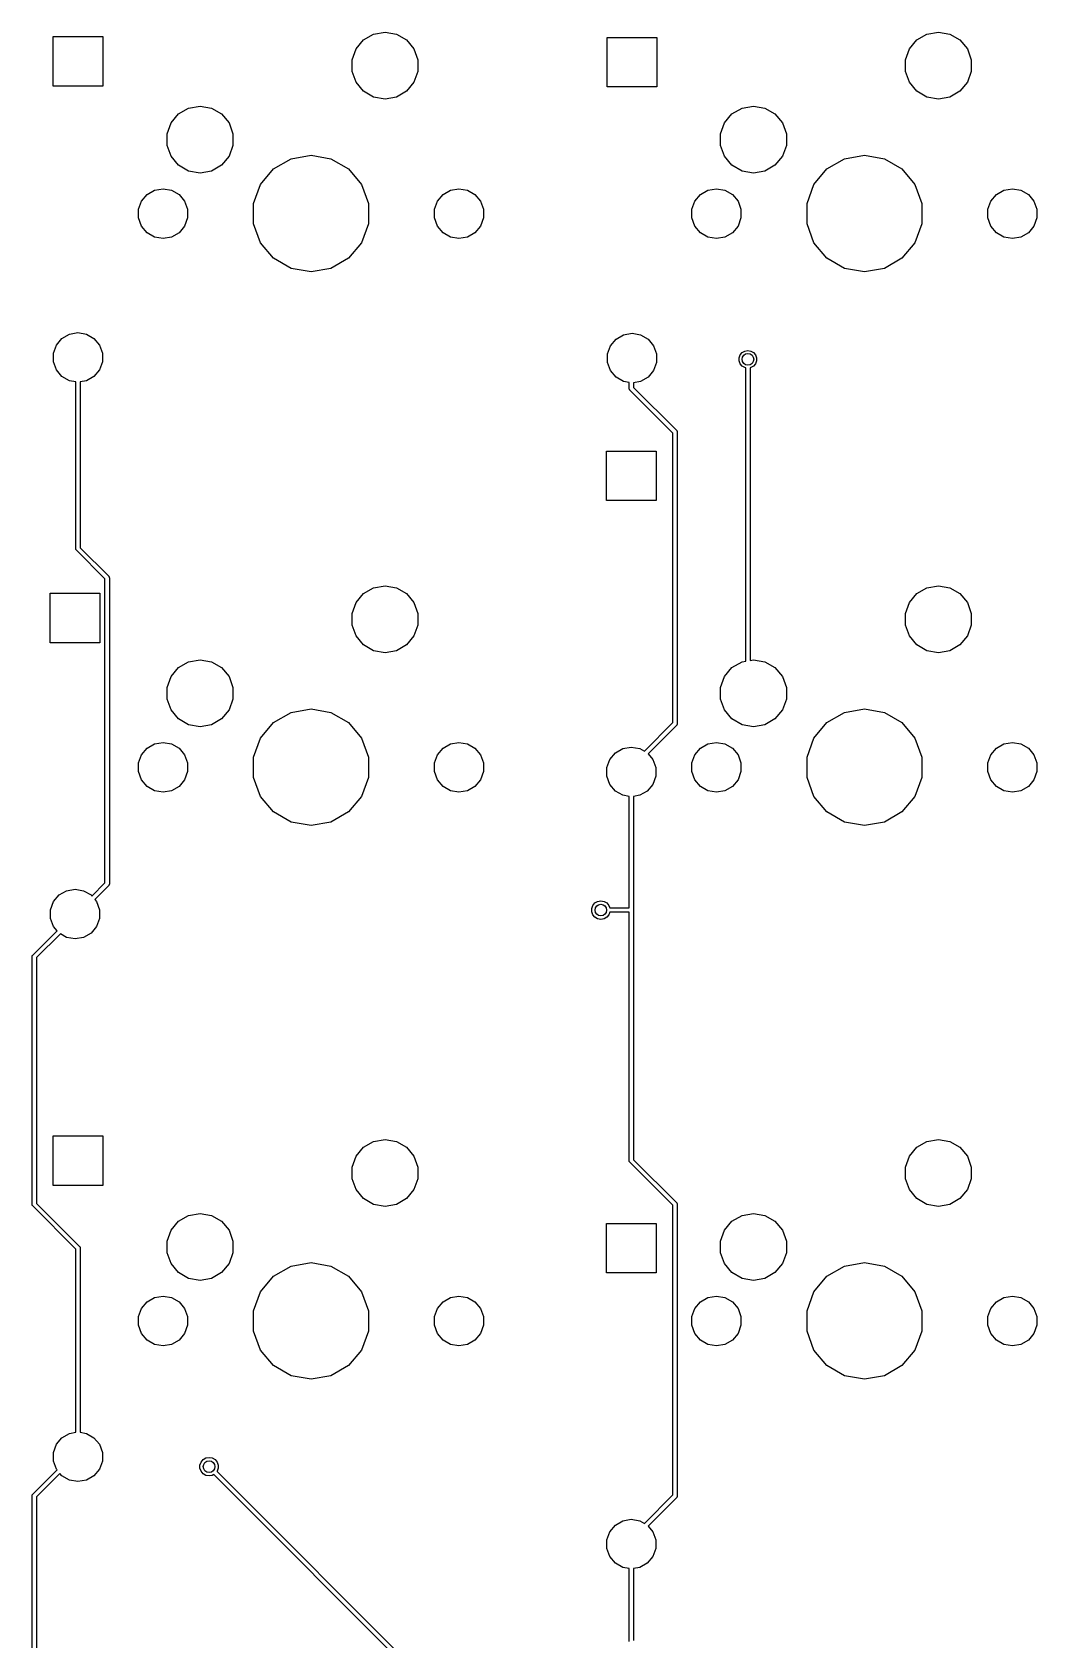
# Model space of a CAD drawing. Extents: x 16 to 275, y -108 to -11.
# Drawn here: x 164.4 to 198.9, y -70.9 to -15.8 of the extents above; entities that cross this region are included whole.
import ezdxf

# ---------------------------------------------------------------- set-up
doc = ezdxf.new("R2010")
doc.units = 0
doc.header["$MEASUREMENT"] = 0
doc.layers.add('BLACK', color=7, linetype='CONTINUOUS')

msp = doc.modelspace()

# ---------------------------------------------------------------- linework, layer by layer
at = {"layer": 'Black'}
for p, q in [((165.148, -17.6251), (165.148, -15.9259)), ((165.148, -15.9259), (166.847, -15.9259)), ((166.847, -15.9259), (166.847, -17.6251)), ((175.802, -16.0411), (176.148, -15.8418)), ((176.148, -15.8418), (176.54, -15.7726)), ((176.54, -15.7726), (176.932, -15.8418)), ((176.932, -15.8418), (177.278, -16.0411)), ((184.173, -17.6502), (184.173, -15.9509)), ((184.173, -15.9509), (185.872, -15.9509)), ((185.872, -15.9509), (185.872, -17.6502)), ((194.802, -16.0411), (195.148, -15.8418)), ((195.148, -15.8418), (195.54, -15.7726)), ((195.54, -15.7726), (195.932, -15.8418)), ((195.932, -15.8418), (196.278, -16.0411)), ((175.41, -16.7208), (175.546, -16.3463)), ((175.546, -16.3463), (175.802, -16.0411)), ((177.278, -16.0411), (177.534, -16.3463)), ((177.534, -16.3463), (177.67, -16.7208)), ((194.41, -16.7208), (194.546, -16.3463)), ((194.546, -16.3463), (194.802, -16.0411)), ((196.278, -16.0411), (196.534, -16.3463)), ((196.534, -16.3463), (196.67, -16.7208)), ((175.41, -17.1192), (175.41, -16.7208)), ((177.67, -16.7208), (177.67, -17.1192)), ((194.41, -17.1192), (194.41, -16.7208)), ((196.67, -16.7208), (196.67, -17.1192)), ((166.847, -17.6251), (165.148, -17.6251)), ((175.546, -17.4937), (175.41, -17.1192)), ((175.802, -17.7989), (175.546, -17.4937)), ((177.534, -17.4937), (177.278, -17.7989)), ((177.67, -17.1192), (177.534, -17.4937)), ((185.872, -17.6502), (184.173, -17.6502)), ((194.546, -17.4937), (194.41, -17.1192)), ((194.802, -17.7989), (194.546, -17.4937)), ((196.534, -17.4937), (196.278, -17.7989)), ((196.67, -17.1192), (196.534, -17.4937)), ((176.148, -17.9982), (175.802, -17.7989)), ((176.54, -18.0674), (176.148, -17.9982)), ((176.932, -17.9982), (176.54, -18.0674)), ((177.278, -17.7989), (176.932, -17.9982)), ((195.148, -17.9982), (194.802, -17.7989)), ((195.54, -18.0674), (195.148, -17.9982)), ((195.932, -17.9982), (195.54, -18.0674)), ((196.278, -17.7989), (195.932, -17.9982)), ((169.196, -18.8863), (169.452, -18.5811)), ((169.452, -18.5811), (169.798, -18.3818)), ((169.798, -18.3818), (170.19, -18.3126)), ((170.19, -18.3126), (170.582, -18.3818)), ((170.582, -18.3818), (170.928, -18.5811)), ((170.928, -18.5811), (171.184, -18.8863)), ((188.196, -18.8863), (188.452, -18.5811)), ((188.452, -18.5811), (188.798, -18.3818)), ((188.798, -18.3818), (189.19, -18.3126)), ((189.19, -18.3126), (189.582, -18.3818)), ((189.582, -18.3818), (189.928, -18.5811)), ((189.928, -18.5811), (190.184, -18.8863)), ((169.06, -19.2608), (169.196, -18.8863)), ((169.06, -19.6592), (169.06, -19.2608)), ((171.184, -18.8863), (171.32, -19.2608)), ((171.32, -19.2608), (171.32, -19.6592)), ((188.06, -19.2608), (188.196, -18.8863)), ((188.06, -19.6592), (188.06, -19.2608)), ((190.184, -18.8863), (190.32, -19.2608)), ((190.32, -19.2608), (190.32, -19.6592)), ((169.196, -20.0337), (169.06, -19.6592)), ((171.32, -19.6592), (171.184, -20.0337)), ((188.196, -20.0337), (188.06, -19.6592)), ((190.32, -19.6592), (190.184, -20.0337)), ((169.452, -20.3389), (169.196, -20.0337)), ((169.798, -20.5382), (169.452, -20.3389)), ((170.928, -20.3389), (170.582, -20.5382)), ((171.184, -20.0337), (170.928, -20.3389)), ((172.713, -20.4667), (173.315, -20.1192)), ((173.315, -20.1192), (174, -19.9985)), ((174, -19.9985), (174.685, -20.1192)), ((174.685, -20.1192), (175.287, -20.4667)), ((188.452, -20.3389), (188.196, -20.0337)), ((188.798, -20.5382), (188.452, -20.3389)), ((189.928, -20.3389), (189.582, -20.5382)), ((190.184, -20.0337), (189.928, -20.3389)), ((191.713, -20.4667), (192.315, -20.1192)), ((192.315, -20.1192), (193, -19.9985)), ((193, -19.9985), (193.685, -20.1192)), ((193.685, -20.1192), (194.287, -20.4667)), ((170.19, -20.6074), (169.798, -20.5382)), ((170.582, -20.5382), (170.19, -20.6074)), ((172.267, -20.9992), (172.713, -20.4667)), ((175.287, -20.4667), (175.733, -20.9992)), ((189.19, -20.6074), (188.798, -20.5382)), ((189.582, -20.5382), (189.19, -20.6074)), ((191.267, -20.9992), (191.713, -20.4667)), ((194.287, -20.4667), (194.733, -20.9992)), ((168.18, -21.5729), (168.371, -21.3457)), ((168.371, -21.3457), (168.628, -21.1974)), ((168.628, -21.1974), (168.92, -21.1458)), ((168.92, -21.1458), (169.212, -21.1974)), ((169.212, -21.1974), (169.469, -21.3457)), ((169.469, -21.3457), (169.66, -21.5729)), ((172.029, -21.6524), (172.267, -20.9992)), ((175.733, -20.9992), (175.971, -21.6524)), ((178.34, -21.5729), (178.531, -21.3457)), ((178.531, -21.3457), (178.788, -21.1974)), ((178.788, -21.1974), (179.08, -21.1458)), ((179.08, -21.1458), (179.372, -21.1974)), ((179.372, -21.1974), (179.629, -21.3457)), ((179.629, -21.3457), (179.82, -21.5729)), ((187.18, -21.5729), (187.371, -21.3457)), ((187.371, -21.3457), (187.628, -21.1974)), ((187.628, -21.1974), (187.92, -21.1458)), ((187.92, -21.1458), (188.212, -21.1974)), ((188.212, -21.1974), (188.469, -21.3457)), ((188.469, -21.3457), (188.66, -21.5729)), ((191.029, -21.6524), (191.267, -20.9992)), ((194.733, -20.9992), (194.971, -21.6524)), ((197.34, -21.5729), (197.531, -21.3457)), ((197.531, -21.3457), (197.788, -21.1974)), ((197.788, -21.1974), (198.08, -21.1458)), ((198.08, -21.1458), (198.372, -21.1974)), ((198.372, -21.1974), (198.629, -21.3457)), ((198.629, -21.3457), (198.82, -21.5729)), ((168.079, -21.8517), (168.18, -21.5729)), ((168.079, -22.1483), (168.079, -21.8517)), ((169.66, -21.5729), (169.761, -21.8517)), ((169.761, -21.8517), (169.761, -22.1483)), ((172.029, -22.3476), (172.029, -21.6524)), ((175.971, -21.6524), (175.971, -22.3476)), ((178.239, -21.8517), (178.34, -21.5729)), ((178.239, -22.1483), (178.239, -21.8517)), ((179.82, -21.5729), (179.921, -21.8517)), ((179.921, -21.8517), (179.921, -22.1483)), ((187.079, -21.8517), (187.18, -21.5729)), ((187.079, -22.1483), (187.079, -21.8517)), ((188.66, -21.5729), (188.761, -21.8517)), ((188.761, -21.8517), (188.761, -22.1483)), ((191.029, -22.3476), (191.029, -21.6524)), ((194.971, -21.6524), (194.971, -22.3476)), ((197.239, -21.8517), (197.34, -21.5729)), ((197.239, -22.1483), (197.239, -21.8517)), ((198.82, -21.5729), (198.921, -21.8517)), ((198.921, -21.8517), (198.921, -22.1483)), ((168.18, -22.4271), (168.079, -22.1483)), ((168.371, -22.6543), (168.18, -22.4271)), ((169.66, -22.4271), (169.469, -22.6543)), ((169.761, -22.1483), (169.66, -22.4271)), ((172.267, -23.0008), (172.029, -22.3476)), ((175.971, -22.3476), (175.733, -23.0008)), ((178.34, -22.4271), (178.239, -22.1483)), ((178.531, -22.6543), (178.34, -22.4271)), ((179.82, -22.4271), (179.629, -22.6543)), ((179.921, -22.1483), (179.82, -22.4271)), ((187.18, -22.4271), (187.079, -22.1483)), ((187.371, -22.6543), (187.18, -22.4271)), ((188.66, -22.4271), (188.469, -22.6543)), ((188.761, -22.1483), (188.66, -22.4271)), ((191.267, -23.0008), (191.029, -22.3476)), ((194.971, -22.3476), (194.733, -23.0008)), ((197.34, -22.4271), (197.239, -22.1483)), ((197.531, -22.6543), (197.34, -22.4271)), ((198.82, -22.4271), (198.629, -22.6543)), ((198.921, -22.1483), (198.82, -22.4271)), ((168.628, -22.8026), (168.371, -22.6543)), ((168.92, -22.8542), (168.628, -22.8026)), ((169.212, -22.8026), (168.92, -22.8542)), ((169.469, -22.6543), (169.212, -22.8026)), ((172.713, -23.5332), (172.267, -23.0008)), ((175.733, -23.0008), (175.287, -23.5332)), ((178.788, -22.8026), (178.531, -22.6543)), ((179.08, -22.8542), (178.788, -22.8026)), ((179.372, -22.8026), (179.08, -22.8542)), ((179.629, -22.6543), (179.372, -22.8026)), ((187.628, -22.8026), (187.371, -22.6543)), ((187.92, -22.8542), (187.628, -22.8026)), ((188.212, -22.8026), (187.92, -22.8542)), ((188.469, -22.6543), (188.212, -22.8026)), ((191.713, -23.5332), (191.267, -23.0008)), ((194.733, -23.0008), (194.287, -23.5332)), ((197.788, -22.8026), (197.531, -22.6543)), ((198.08, -22.8542), (197.788, -22.8026)), ((198.372, -22.8026), (198.08, -22.8542)), ((198.629, -22.6543), (198.372, -22.8026)), ((173.315, -23.8808), (172.713, -23.5332)), ((175.287, -23.5332), (174.685, -23.8808)), ((192.315, -23.8808), (191.713, -23.5332)), ((194.287, -23.5332), (193.685, -23.8808)), ((174, -24.0015), (173.315, -23.8808)), ((174.685, -23.8808), (174, -24.0015)), ((193, -24.0015), (192.315, -23.8808)), ((193.685, -23.8808), (193, -24.0015)), ((165.259, -26.5091), (165.449, -26.2822)), ((165.449, -26.2822), (165.706, -26.1341)), ((165.706, -26.1341), (165.997, -26.0826)), ((165.997, -26.0826), (166.289, -26.1341)), ((166.289, -26.1341), (166.546, -26.2822)), ((166.546, -26.2822), (166.736, -26.5091)), ((184.284, -26.5341), (184.474, -26.3072)), ((184.474, -26.3072), (184.731, -26.1591)), ((184.731, -26.1591), (185.022, -26.1076)), ((185.022, -26.1076), (185.314, -26.1591)), ((185.314, -26.1591), (185.571, -26.3072)), ((185.571, -26.3072), (185.761, -26.5341)), ((165.158, -26.7874), (165.259, -26.5091)), ((165.158, -27.0836), (165.158, -26.7874)), ((166.736, -26.5091), (166.837, -26.7874)), ((166.837, -26.7874), (166.837, -27.0836)), ((184.183, -26.8124), (184.284, -26.5341)), ((184.183, -27.1086), (184.183, -26.8124)), ((185.761, -26.5341), (185.862, -26.8124)), ((185.862, -26.8124), (185.862, -27.1086)), ((188.703, -26.9477), (188.739, -26.8494)), ((188.703, -27.0523), (188.703, -26.9477)), ((188.739, -26.8494), (188.806, -26.7693)), ((188.806, -26.7693), (188.897, -26.717)), ((188.897, -26.717), (189, -26.6989)), ((189, -26.6989), (189.103, -26.717)), ((189.103, -26.717), (189.194, -26.7693)), ((189.194, -26.7693), (189.261, -26.8494)), ((189.261, -26.8494), (189.297, -26.9477)), ((189.297, -26.9477), (189.297, -27.0523)), ((165.259, -27.362), (165.158, -27.0836)), ((165.449, -27.5889), (165.259, -27.362)), ((166.736, -27.362), (166.546, -27.5889)), ((166.837, -27.0836), (166.736, -27.362)), ((184.284, -27.387), (184.183, -27.1086)), ((184.474, -27.6139), (184.284, -27.387)), ((185.761, -27.387), (185.571, -27.6139)), ((185.862, -27.1086), (185.761, -27.387)), ((188.739, -27.1506), (188.703, -27.0523)), ((188.806, -27.2307), (188.739, -27.1506)), ((188.897, -27.283), (188.806, -27.2307)), ((188.924, -27.2877), (188.897, -27.283)), ((188.924, -37.3596), (188.924, -27.2877)), ((189.103, -27.283), (189.076, -27.2877)), ((189.076, -27.2877), (189.076, -37.3327)), ((189.194, -27.2307), (189.103, -27.283)), ((189.261, -27.1506), (189.194, -27.2307)), ((189.297, -27.0523), (189.261, -27.1506)), ((165.706, -27.737), (165.449, -27.5889)), ((165.924, -27.7754), (165.706, -27.737)), ((165.924, -33.5), (165.924, -27.7754)), ((166.289, -27.737), (166.076, -27.7745)), ((166.076, -27.7745), (166.076, -33.4684)), ((166.546, -27.5889), (166.289, -27.737)), ((184.731, -27.762), (184.474, -27.6139)), ((184.924, -27.796), (184.731, -27.762)), ((184.924, -28), (184.924, -27.796)), ((184.924, -28.0033), (184.924, -28)), ((184.924, -28.0066), (184.924, -28.0033)), ((184.927, -28.0163), (184.924, -28.0066)), ((184.928, -28.0261), (184.927, -28.0163)), ((184.93, -28.029), (184.928, -28.0261)), ((184.931, -28.0322), (184.93, -28.029)), ((184.937, -28.0404), (184.931, -28.0322)), ((184.942, -28.049), (184.937, -28.0404)), ((184.944, -28.0511), (184.942, -28.049)), ((184.946, -28.0539), (184.944, -28.0511)), ((186.424, -29.5316), (184.946, -28.0539)), ((185.314, -27.762), (185.076, -27.8039)), ((185.076, -27.8039), (185.076, -27.9684)), ((185.076, -27.9684), (186.554, -29.4461)), ((185.571, -27.6139), (185.314, -27.762)), ((186.424, -39.4684), (186.424, -29.5316)), ((186.554, -29.4461), (186.556, -29.4489)), ((186.556, -29.4489), (186.558, -29.451)), ((186.558, -29.451), (186.563, -29.4596)), ((186.563, -29.4596), (186.569, -29.4678)), ((186.569, -29.4678), (186.57, -29.471)), ((186.57, -29.471), (186.572, -29.4739)), ((186.572, -29.4739), (186.573, -29.4837)), ((186.573, -29.4837), (186.576, -29.4934)), ((186.576, -29.4934), (186.576, -29.4967)), ((186.576, -29.4967), (186.576, -29.5)), ((186.576, -29.5), (186.576, -39.5)), ((184.148, -31.8501), (184.148, -30.1509)), ((184.148, -30.1509), (185.847, -30.1509)), ((185.847, -30.1509), (185.847, -31.8501)), ((185.847, -31.8501), (184.148, -31.8501)), ((165.924, -33.5033), (165.924, -33.5)), ((165.924, -33.5066), (165.924, -33.5033)), ((165.927, -33.5163), (165.924, -33.5066)), ((165.928, -33.5261), (165.927, -33.5163)), ((165.93, -33.529), (165.928, -33.5261)), ((165.931, -33.5322), (165.93, -33.529)), ((165.937, -33.5404), (165.931, -33.5322)), ((165.942, -33.549), (165.937, -33.5404)), ((165.944, -33.5511), (165.942, -33.549)), ((165.946, -33.5539), (165.944, -33.5511)), ((166.924, -34.5316), (165.946, -33.5539)), ((166.076, -33.4684), (167.054, -34.4461)), ((166.924, -44.9684), (166.924, -34.5316)), ((167.054, -34.4461), (167.056, -34.4489)), ((167.056, -34.4489), (167.058, -34.451)), ((167.058, -34.451), (167.063, -34.4596)), ((167.063, -34.4596), (167.069, -34.4678)), ((167.069, -34.4678), (167.07, -34.471)), ((167.07, -34.471), (167.072, -34.4739)), ((167.072, -34.4739), (167.073, -34.4837)), ((167.073, -34.4837), (167.076, -34.4934)), ((167.076, -34.4934), (167.076, -34.4967)), ((167.076, -34.4967), (167.076, -34.5)), ((167.076, -34.5), (167.076, -45)), ((165.048, -36.7251), (165.048, -35.0259)), ((165.048, -35.0259), (166.747, -35.0259)), ((166.747, -35.0259), (166.747, -36.7251)), ((175.546, -35.3463), (175.802, -35.0411)), ((175.802, -35.0411), (176.148, -34.8418)), ((176.148, -34.8418), (176.54, -34.7726)), ((176.54, -34.7726), (176.932, -34.8418)), ((176.932, -34.8418), (177.278, -35.0411)), ((177.278, -35.0411), (177.534, -35.3463)), ((194.546, -35.3463), (194.802, -35.0411)), ((194.802, -35.0411), (195.148, -34.8418)), ((195.148, -34.8418), (195.54, -34.7726)), ((195.54, -34.7726), (195.932, -34.8418)), ((195.932, -34.8418), (196.278, -35.0411)), ((196.278, -35.0411), (196.534, -35.3463)), ((175.41, -35.7208), (175.546, -35.3463)), ((175.41, -36.1192), (175.41, -35.7208)), ((177.534, -35.3463), (177.67, -35.7208)), ((177.67, -35.7208), (177.67, -36.1192)), ((194.41, -35.7208), (194.546, -35.3463)), ((194.41, -36.1192), (194.41, -35.7208)), ((196.534, -35.3463), (196.67, -35.7208)), ((196.67, -35.7208), (196.67, -36.1192)), ((175.546, -36.4937), (175.41, -36.1192)), ((177.67, -36.1192), (177.534, -36.4937)), ((194.546, -36.4937), (194.41, -36.1192)), ((196.67, -36.1192), (196.534, -36.4937)), ((166.747, -36.7251), (165.048, -36.7251)), ((175.802, -36.7989), (175.546, -36.4937)), ((176.148, -36.9982), (175.802, -36.7989)), ((177.278, -36.7989), (176.932, -36.9982)), ((177.534, -36.4937), (177.278, -36.7989)), ((194.802, -36.7989), (194.546, -36.4937)), ((195.148, -36.9982), (194.802, -36.7989)), ((196.278, -36.7989), (195.932, -36.9982)), ((196.534, -36.4937), (196.278, -36.7989)), ((169.452, -37.5811), (169.798, -37.3818)), ((169.798, -37.3818), (170.19, -37.3126)), ((170.19, -37.3126), (170.582, -37.3818)), ((170.582, -37.3818), (170.928, -37.5811)), ((176.54, -37.0674), (176.148, -36.9982)), ((176.932, -36.9982), (176.54, -37.0674)), ((188.452, -37.5811), (188.798, -37.3818)), ((188.798, -37.3818), (188.924, -37.3596)), ((189.076, -37.3327), (189.19, -37.3126)), ((189.19, -37.3126), (189.582, -37.3818)), ((189.582, -37.3818), (189.928, -37.5811)), ((195.54, -37.0674), (195.148, -36.9982)), ((195.932, -36.9982), (195.54, -37.0674)), ((169.06, -38.2608), (169.196, -37.8863)), ((169.196, -37.8863), (169.452, -37.5811)), ((170.928, -37.5811), (171.184, -37.8863)), ((171.184, -37.8863), (171.32, -38.2608)), ((188.06, -38.2608), (188.196, -37.8863)), ((188.196, -37.8863), (188.452, -37.5811)), ((189.928, -37.5811), (190.184, -37.8863)), ((190.184, -37.8863), (190.32, -38.2608)), ((169.06, -38.6592), (169.06, -38.2608)), ((171.32, -38.2608), (171.32, -38.6592)), ((188.06, -38.6592), (188.06, -38.2608)), ((190.32, -38.2608), (190.32, -38.6592)), ((169.196, -39.0337), (169.06, -38.6592)), ((169.452, -39.3389), (169.196, -39.0337)), ((171.184, -39.0337), (170.928, -39.3389)), ((171.32, -38.6592), (171.184, -39.0337)), ((172.713, -39.4667), (173.315, -39.1192)), ((173.315, -39.1192), (174, -38.9985)), ((174, -38.9985), (174.685, -39.1192)), ((174.685, -39.1192), (175.287, -39.4667)), ((188.196, -39.0337), (188.06, -38.6592)), ((188.452, -39.3389), (188.196, -39.0337)), ((190.184, -39.0337), (189.928, -39.3389)), ((190.32, -38.6592), (190.184, -39.0337)), ((191.713, -39.4667), (192.315, -39.1192)), ((192.315, -39.1192), (193, -38.9985)), ((193, -38.9985), (193.685, -39.1192)), ((193.685, -39.1192), (194.287, -39.4667)), ((169.798, -39.5382), (169.452, -39.3389)), ((170.19, -39.6074), (169.798, -39.5382)), ((170.582, -39.5382), (170.19, -39.6074)), ((170.928, -39.3389), (170.582, -39.5382)), ((172.267, -39.9992), (172.713, -39.4667)), ((175.287, -39.4667), (175.733, -39.9992)), ((185.444, -40.4484), (186.424, -39.4684)), ((186.554, -39.5539), (185.571, -40.537)), ((186.556, -39.5511), (186.554, -39.5539)), ((186.558, -39.549), (186.556, -39.5511)), ((186.563, -39.5404), (186.558, -39.549)), ((186.569, -39.5322), (186.563, -39.5404)), ((186.57, -39.529), (186.569, -39.5322)), ((186.572, -39.5261), (186.57, -39.529)), ((186.573, -39.5163), (186.572, -39.5261)), ((186.576, -39.5066), (186.573, -39.5163)), ((186.576, -39.5), (186.576, -39.5033)), ((186.576, -39.5033), (186.576, -39.5066)), ((188.798, -39.5382), (188.452, -39.3389)), ((189.19, -39.6074), (188.798, -39.5382)), ((189.582, -39.5382), (189.19, -39.6074)), ((189.928, -39.3389), (189.582, -39.5382)), ((191.267, -39.9992), (191.713, -39.4667)), ((194.287, -39.4667), (194.733, -39.9992)), ((168.371, -40.3457), (168.628, -40.1974)), ((168.628, -40.1974), (168.92, -40.1458)), ((168.92, -40.1458), (169.212, -40.1974)), ((169.212, -40.1974), (169.469, -40.3457)), ((172.029, -40.6524), (172.267, -39.9992)), ((175.733, -39.9992), (175.971, -40.6524)), ((178.531, -40.3457), (178.788, -40.1974)), ((178.788, -40.1974), (179.08, -40.1458)), ((179.08, -40.1458), (179.372, -40.1974)), ((179.372, -40.1974), (179.629, -40.3457)), ((187.371, -40.3457), (187.628, -40.1974)), ((187.628, -40.1974), (187.92, -40.1458)), ((187.92, -40.1458), (188.212, -40.1974)), ((188.212, -40.1974), (188.469, -40.3457)), ((191.029, -40.6524), (191.267, -39.9992)), ((194.733, -39.9992), (194.971, -40.6524)), ((197.531, -40.3457), (197.788, -40.1974)), ((197.788, -40.1974), (198.08, -40.1458)), ((198.08, -40.1458), (198.372, -40.1974)), ((198.372, -40.1974), (198.629, -40.3457)), ((168.079, -40.8517), (168.18, -40.5729)), ((168.18, -40.5729), (168.371, -40.3457)), ((169.469, -40.3457), (169.66, -40.5729)), ((169.66, -40.5729), (169.761, -40.8517)), ((172.029, -41.3476), (172.029, -40.6524)), ((175.971, -40.6524), (175.971, -41.3476)), ((178.239, -40.8517), (178.34, -40.5729)), ((178.34, -40.5729), (178.531, -40.3457)), ((179.629, -40.3457), (179.82, -40.5729)), ((179.82, -40.5729), (179.921, -40.8517)), ((184.158, -41.0124), (184.259, -40.7341)), ((184.259, -40.7341), (184.449, -40.5072)), ((184.449, -40.5072), (184.706, -40.3591)), ((184.706, -40.3591), (184.997, -40.3076)), ((184.997, -40.3076), (185.289, -40.3591)), ((185.289, -40.3591), (185.444, -40.4484)), ((185.571, -40.537), (185.736, -40.7341)), ((185.736, -40.7341), (185.837, -41.0124)), ((187.079, -40.8517), (187.18, -40.5729)), ((187.18, -40.5729), (187.371, -40.3457)), ((188.469, -40.3457), (188.66, -40.5729)), ((188.66, -40.5729), (188.761, -40.8517)), ((191.029, -41.3476), (191.029, -40.6524)), ((194.971, -40.6524), (194.971, -41.3476)), ((197.239, -40.8517), (197.34, -40.5729)), ((197.34, -40.5729), (197.531, -40.3457)), ((198.629, -40.3457), (198.82, -40.5729)), ((198.82, -40.5729), (198.921, -40.8517)), ((168.079, -41.1483), (168.079, -40.8517)), ((168.18, -41.4271), (168.079, -41.1483)), ((169.761, -41.1483), (169.66, -41.4271)), ((169.761, -40.8517), (169.761, -41.1483)), ((172.267, -42.0008), (172.029, -41.3476)), ((175.971, -41.3476), (175.733, -42.0008)), ((178.239, -41.1483), (178.239, -40.8517)), ((178.34, -41.4271), (178.239, -41.1483)), ((179.921, -41.1483), (179.82, -41.4271)), ((179.921, -40.8517), (179.921, -41.1483)), ((184.158, -41.3086), (184.158, -41.0124)), ((184.259, -41.587), (184.158, -41.3086)), ((185.837, -41.3086), (185.736, -41.587)), ((185.837, -41.0124), (185.837, -41.3086)), ((187.079, -41.1483), (187.079, -40.8517)), ((187.18, -41.4271), (187.079, -41.1483)), ((188.761, -41.1483), (188.66, -41.4271)), ((188.761, -40.8517), (188.761, -41.1483)), ((191.267, -42.0008), (191.029, -41.3476)), ((194.971, -41.3476), (194.733, -42.0008)), ((197.239, -41.1483), (197.239, -40.8517)), ((197.34, -41.4271), (197.239, -41.1483)), ((198.921, -41.1483), (198.82, -41.4271)), ((198.921, -40.8517), (198.921, -41.1483)), ((168.371, -41.6543), (168.18, -41.4271)), ((168.628, -41.8026), (168.371, -41.6543)), ((168.92, -41.8541), (168.628, -41.8026)), ((169.212, -41.8026), (168.92, -41.8541)), ((169.469, -41.6543), (169.212, -41.8026)), ((169.66, -41.4271), (169.469, -41.6543)), ((178.531, -41.6543), (178.34, -41.4271)), ((178.788, -41.8026), (178.531, -41.6543)), ((179.08, -41.8541), (178.788, -41.8026)), ((179.372, -41.8026), (179.08, -41.8541)), ((179.629, -41.6543), (179.372, -41.8026)), ((179.82, -41.4271), (179.629, -41.6543)), ((184.449, -41.8139), (184.259, -41.587)), ((184.706, -41.962), (184.449, -41.8139)), ((185.546, -41.8139), (185.289, -41.962)), ((185.736, -41.587), (185.546, -41.8139)), ((187.371, -41.6543), (187.18, -41.4271)), ((187.628, -41.8026), (187.371, -41.6543)), ((187.92, -41.8541), (187.628, -41.8026)), ((188.212, -41.8026), (187.92, -41.8541)), ((188.469, -41.6543), (188.212, -41.8026)), ((188.66, -41.4271), (188.469, -41.6543)), ((197.531, -41.6543), (197.34, -41.4271)), ((197.788, -41.8026), (197.531, -41.6543)), ((198.08, -41.8541), (197.788, -41.8026)), ((198.372, -41.8026), (198.08, -41.8541)), ((198.629, -41.6543), (198.372, -41.8026)), ((198.82, -41.4271), (198.629, -41.6543)), ((172.713, -42.5332), (172.267, -42.0008)), ((175.733, -42.0008), (175.287, -42.5332)), ((184.924, -42.0004), (184.706, -41.962)), ((184.924, -45.8238), (184.924, -42.0004)), ((185.289, -41.962), (185.076, -41.9995)), ((185.076, -41.9995), (185.076, -45.9)), ((191.713, -42.5332), (191.267, -42.0008)), ((194.733, -42.0008), (194.287, -42.5332)), ((173.315, -42.8808), (172.713, -42.5332)), ((174, -43.0015), (173.315, -42.8808)), ((174.685, -42.8808), (174, -43.0015)), ((175.287, -42.5332), (174.685, -42.8808)), ((192.315, -42.8808), (191.713, -42.5332)), ((193, -43.0015), (192.315, -42.8808)), ((193.685, -42.8808), (193, -43.0015)), ((194.287, -42.5332), (193.685, -42.8808)), ((165.349, -45.3822), (165.606, -45.2341)), ((165.606, -45.2341), (165.897, -45.1826)), ((165.897, -45.1826), (166.189, -45.2341)), ((166.189, -45.2341), (166.446, -45.3822)), ((166.475, -45.4172), (166.924, -44.9684)), ((167.054, -45.0539), (166.573, -45.5344)), ((167.056, -45.0511), (167.054, -45.0539)), ((167.058, -45.049), (167.056, -45.0511)), ((167.063, -45.0404), (167.058, -45.049)), ((167.069, -45.0322), (167.063, -45.0404)), ((167.07, -45.029), (167.069, -45.0322)), ((167.072, -45.0261), (167.07, -45.029)), ((167.073, -45.0163), (167.072, -45.0261)), ((167.076, -45.0066), (167.073, -45.0163)), ((167.076, -45), (167.076, -45.0033)), ((167.076, -45.0033), (167.076, -45.0066)), ((165.058, -45.8874), (165.159, -45.6091)), ((165.159, -45.6091), (165.349, -45.3822)), ((166.446, -45.3822), (166.475, -45.4172)), ((166.573, -45.5344), (166.636, -45.6091)), ((166.636, -45.6091), (166.737, -45.8874)), ((183.636, -45.8447), (183.674, -45.7406)), ((183.674, -45.7406), (183.745, -45.6559)), ((183.745, -45.6559), (183.841, -45.6005)), ((183.841, -45.6005), (183.95, -45.5813)), ((183.95, -45.5813), (184.059, -45.6005)), ((184.059, -45.6005), (184.155, -45.6559)), ((184.155, -45.6559), (184.226, -45.7406)), ((184.226, -45.7406), (184.256, -45.8238)), ((165.058, -46.1836), (165.058, -45.8874)), ((165.159, -46.462), (165.058, -46.1836)), ((166.737, -46.1836), (166.636, -46.462)), ((166.737, -45.8874), (166.737, -46.1836)), ((183.636, -45.9553), (183.636, -45.8447)), ((183.674, -46.0594), (183.636, -45.9553)), ((183.745, -46.1441), (183.674, -46.0594)), ((183.841, -46.1995), (183.745, -46.1441)), ((183.95, -46.2187), (183.841, -46.1995)), ((184.059, -46.1995), (183.95, -46.2187)), ((184.155, -46.1441), (184.059, -46.1995)), ((184.226, -46.0594), (184.155, -46.1441)), ((184.256, -45.9762), (184.226, -46.0594)), ((184.256, -45.8238), (184.924, -45.8238)), ((184.924, -45.9762), (184.256, -45.9762)), ((184.924, -54.5), (184.924, -45.9762)), ((185.076, -45.9), (185.076, -54.4684)), ((164.446, -47.4461), (165.283, -46.6095)), ((165.393, -46.7144), (164.576, -47.5316)), ((165.283, -46.6095), (165.159, -46.462)), ((165.606, -46.837), (165.393, -46.7144)), ((165.897, -46.8884), (165.606, -46.837)), ((166.189, -46.837), (165.897, -46.8884)), ((166.446, -46.6889), (166.189, -46.837)), ((166.636, -46.462), (166.446, -46.6889)), ((164.444, -47.4489), (164.446, -47.4461)), ((164.424, -47.4934), (164.427, -47.4837)), ((164.424, -47.4967), (164.424, -47.4934)), ((164.424, -47.5), (164.424, -47.4967)), ((164.424, -56), (164.424, -47.5)), ((164.427, -47.4837), (164.428, -47.4739)), ((164.428, -47.4739), (164.43, -47.471)), ((164.43, -47.471), (164.431, -47.4678)), ((164.431, -47.4678), (164.437, -47.4596)), ((164.437, -47.4596), (164.442, -47.451)), ((164.442, -47.451), (164.444, -47.4489)), ((164.576, -47.5316), (164.576, -55.9684)), ((165.148, -55.3501), (165.148, -53.6509)), ((165.148, -53.6509), (166.847, -53.6509)), ((166.847, -53.6509), (166.847, -55.3501)), ((175.546, -54.3463), (175.802, -54.0411)), ((175.802, -54.0411), (176.148, -53.8418)), ((176.148, -53.8418), (176.54, -53.7726)), ((176.54, -53.7726), (176.932, -53.8418)), ((176.932, -53.8418), (177.278, -54.0411)), ((177.278, -54.0411), (177.534, -54.3463)), ((194.546, -54.3463), (194.802, -54.0411)), ((194.802, -54.0411), (195.148, -53.8418)), ((195.148, -53.8418), (195.54, -53.7726)), ((195.54, -53.7726), (195.932, -53.8418)), ((195.932, -53.8418), (196.278, -54.0411)), ((196.278, -54.0411), (196.534, -54.3463)), ((175.41, -54.7208), (175.546, -54.3463)), ((177.534, -54.3463), (177.67, -54.7208)), ((184.924, -54.5033), (184.924, -54.5)), ((184.924, -54.5066), (184.924, -54.5033)), ((184.927, -54.5163), (184.924, -54.5066)), ((184.928, -54.5261), (184.927, -54.5163)), ((184.93, -54.529), (184.928, -54.5261)), ((184.931, -54.5322), (184.93, -54.529)), ((184.937, -54.5404), (184.931, -54.5322)), ((184.942, -54.549), (184.937, -54.5404)), ((184.944, -54.5511), (184.942, -54.549)), ((184.946, -54.5539), (184.944, -54.5511)), ((186.424, -56.0316), (184.946, -54.5539)), ((185.076, -54.4684), (186.554, -55.9461)), ((194.41, -54.7208), (194.546, -54.3463)), ((196.534, -54.3463), (196.67, -54.7208)), ((175.41, -55.1192), (175.41, -54.7208)), ((175.546, -55.4937), (175.41, -55.1192)), ((177.67, -55.1192), (177.534, -55.4937)), ((177.67, -54.7208), (177.67, -55.1192)), ((194.41, -55.1192), (194.41, -54.7208)), ((194.546, -55.4937), (194.41, -55.1192)), ((196.67, -55.1192), (196.534, -55.4937)), ((196.67, -54.7208), (196.67, -55.1192)), ((166.847, -55.3501), (165.148, -55.3501)), ((175.802, -55.7989), (175.546, -55.4937)), ((177.534, -55.4937), (177.278, -55.7989)), ((194.802, -55.7989), (194.546, -55.4937)), ((196.534, -55.4937), (196.278, -55.7989)), ((164.424, -56.0033), (164.424, -56)), ((164.424, -56.0066), (164.424, -56.0033)), ((164.427, -56.0163), (164.424, -56.0066)), ((164.428, -56.0261), (164.427, -56.0163)), ((164.43, -56.029), (164.428, -56.0261)), ((164.431, -56.0322), (164.43, -56.029)), ((164.437, -56.0404), (164.431, -56.0322)), ((164.442, -56.049), (164.437, -56.0404)), ((164.444, -56.0511), (164.442, -56.049)), ((164.446, -56.0539), (164.444, -56.0511)), ((165.924, -57.5316), (164.446, -56.0539)), ((164.576, -55.9684), (166.054, -57.4461)), ((176.148, -55.9982), (175.802, -55.7989)), ((176.54, -56.0674), (176.148, -55.9982)), ((176.932, -55.9982), (176.54, -56.0674)), ((177.278, -55.7989), (176.932, -55.9982)), ((186.424, -65.9684), (186.424, -56.0316)), ((186.554, -55.9461), (186.556, -55.9489)), ((186.556, -55.9489), (186.558, -55.951)), ((186.558, -55.951), (186.563, -55.9596)), ((186.563, -55.9596), (186.569, -55.9678)), ((186.569, -55.9678), (186.57, -55.971)), ((186.57, -55.971), (186.572, -55.9739)), ((186.572, -55.9739), (186.573, -55.9837)), ((186.573, -55.9837), (186.576, -55.9934)), ((186.576, -55.9934), (186.576, -55.9967)), ((186.576, -55.9967), (186.576, -56)), ((186.576, -56), (186.576, -66)), ((195.148, -55.9982), (194.802, -55.7989)), ((195.54, -56.0674), (195.148, -55.9982)), ((195.932, -55.9982), (195.54, -56.0674)), ((196.278, -55.7989), (195.932, -55.9982)), ((169.196, -56.8863), (169.452, -56.5811)), ((169.452, -56.5811), (169.798, -56.3818)), ((169.798, -56.3818), (170.19, -56.3126)), ((170.19, -56.3126), (170.582, -56.3818)), ((170.582, -56.3818), (170.928, -56.5811)), ((170.928, -56.5811), (171.184, -56.8863)), ((184.148, -58.3501), (184.148, -56.6509)), ((184.148, -56.6509), (185.847, -56.6509)), ((185.847, -56.6509), (185.847, -58.3501)), ((188.196, -56.8863), (188.452, -56.5811)), ((188.452, -56.5811), (188.798, -56.3818)), ((188.798, -56.3818), (189.19, -56.3126)), ((189.19, -56.3126), (189.582, -56.3818)), ((189.582, -56.3818), (189.928, -56.5811)), ((189.928, -56.5811), (190.184, -56.8863)), ((169.06, -57.2608), (169.196, -56.8863)), ((169.06, -57.6592), (169.06, -57.2608)), ((171.184, -56.8863), (171.32, -57.2608)), ((171.32, -57.2608), (171.32, -57.6592)), ((188.06, -57.2608), (188.196, -56.8863)), ((188.06, -57.6592), (188.06, -57.2608)), ((190.184, -56.8863), (190.32, -57.2608)), ((190.32, -57.2608), (190.32, -57.6592)), ((165.924, -63.8206), (165.924, -57.5316)), ((166.054, -57.4461), (166.056, -57.4489)), ((166.056, -57.4489), (166.058, -57.451)), ((166.058, -57.451), (166.063, -57.4596)), ((166.063, -57.4596), (166.069, -57.4678)), ((166.069, -57.4678), (166.07, -57.471)), ((166.07, -57.471), (166.072, -57.4739)), ((166.072, -57.4739), (166.073, -57.4837)), ((166.073, -57.4837), (166.076, -57.4934)), ((166.076, -57.4934), (166.076, -57.4967)), ((166.076, -57.4967), (166.076, -57.5)), ((166.076, -57.5), (166.076, -63.8215)), ((169.196, -58.0337), (169.06, -57.6592)), ((171.32, -57.6592), (171.184, -58.0337)), ((188.196, -58.0337), (188.06, -57.6592)), ((190.32, -57.6592), (190.184, -58.0337)), ((169.452, -58.3389), (169.196, -58.0337)), ((169.798, -58.5382), (169.452, -58.3389)), ((170.928, -58.3389), (170.582, -58.5382)), ((171.184, -58.0337), (170.928, -58.3389)), ((172.267, -58.9992), (172.713, -58.4667)), ((172.713, -58.4667), (173.315, -58.1192)), ((173.315, -58.1192), (174, -57.9985)), ((174, -57.9985), (174.685, -58.1192)), ((174.685, -58.1192), (175.287, -58.4667)), ((175.287, -58.4667), (175.733, -58.9992)), ((185.847, -58.3501), (184.148, -58.3501)), ((188.452, -58.3389), (188.196, -58.0337)), ((188.798, -58.5382), (188.452, -58.3389)), ((189.928, -58.3389), (189.582, -58.5382)), ((190.184, -58.0337), (189.928, -58.3389)), ((191.267, -58.9992), (191.713, -58.4667)), ((191.713, -58.4667), (192.315, -58.1192)), ((192.315, -58.1192), (193, -57.9985)), ((193, -57.9985), (193.685, -58.1192)), ((193.685, -58.1192), (194.287, -58.4667)), ((194.287, -58.4667), (194.733, -58.9992)), ((170.19, -58.6074), (169.798, -58.5382)), ((170.582, -58.5382), (170.19, -58.6074)), ((172.029, -59.6524), (172.267, -58.9992)), ((175.733, -58.9992), (175.971, -59.6524)), ((189.19, -58.6074), (188.798, -58.5382)), ((189.582, -58.5382), (189.19, -58.6074)), ((191.029, -59.6524), (191.267, -58.9992)), ((194.733, -58.9992), (194.971, -59.6524)), ((168.079, -59.8517), (168.18, -59.5729)), ((168.18, -59.5729), (168.371, -59.3457)), ((168.371, -59.3457), (168.628, -59.1974)), ((168.628, -59.1974), (168.92, -59.1458)), ((168.92, -59.1458), (169.212, -59.1974)), ((169.212, -59.1974), (169.469, -59.3457)), ((169.469, -59.3457), (169.66, -59.5729)), ((169.66, -59.5729), (169.761, -59.8517)), ((178.239, -59.8517), (178.34, -59.5729)), ((178.34, -59.5729), (178.531, -59.3457)), ((178.531, -59.3457), (178.788, -59.1974)), ((178.788, -59.1974), (179.08, -59.1458)), ((179.08, -59.1458), (179.372, -59.1974)), ((179.372, -59.1974), (179.629, -59.3457)), ((179.629, -59.3457), (179.82, -59.5729)), ((179.82, -59.5729), (179.921, -59.8517)), ((187.079, -59.8517), (187.18, -59.5729)), ((187.18, -59.5729), (187.371, -59.3457)), ((187.371, -59.3457), (187.628, -59.1974)), ((187.628, -59.1974), (187.92, -59.1458)), ((187.92, -59.1458), (188.212, -59.1974)), ((188.212, -59.1974), (188.469, -59.3457)), ((188.469, -59.3457), (188.66, -59.5729)), ((188.66, -59.5729), (188.761, -59.8517)), ((197.239, -59.8517), (197.34, -59.5729)), ((197.34, -59.5729), (197.531, -59.3457)), ((197.531, -59.3457), (197.788, -59.1974)), ((197.788, -59.1974), (198.08, -59.1458)), ((198.08, -59.1458), (198.372, -59.1974)), ((198.372, -59.1974), (198.629, -59.3457)), ((198.629, -59.3457), (198.82, -59.5729)), ((198.82, -59.5729), (198.921, -59.8517)), ((168.079, -60.1483), (168.079, -59.8517)), ((169.761, -59.8517), (169.761, -60.1483)), ((172.029, -60.3476), (172.029, -59.6524)), ((175.971, -59.6524), (175.971, -60.3476)), ((178.239, -60.1483), (178.239, -59.8517)), ((179.921, -59.8517), (179.921, -60.1483)), ((187.079, -60.1483), (187.079, -59.8517)), ((188.761, -59.8517), (188.761, -60.1483)), ((191.029, -60.3476), (191.029, -59.6524)), ((194.971, -59.6524), (194.971, -60.3476)), ((197.239, -60.1483), (197.239, -59.8517)), ((198.921, -59.8517), (198.921, -60.1483)), ((168.18, -60.4271), (168.079, -60.1483)), ((168.371, -60.6543), (168.18, -60.4271)), ((168.628, -60.8026), (168.371, -60.6543)), ((169.469, -60.6543), (169.212, -60.8026)), ((169.66, -60.4271), (169.469, -60.6543)), ((169.761, -60.1483), (169.66, -60.4271)), ((172.267, -61.0008), (172.029, -60.3476)), ((175.971, -60.3476), (175.733, -61.0008)), ((178.34, -60.4271), (178.239, -60.1483)), ((178.531, -60.6543), (178.34, -60.4271)), ((178.788, -60.8026), (178.531, -60.6543)), ((179.629, -60.6543), (179.372, -60.8026)), ((179.82, -60.4271), (179.629, -60.6543)), ((179.921, -60.1483), (179.82, -60.4271)), ((187.18, -60.4271), (187.079, -60.1483)), ((187.371, -60.6543), (187.18, -60.4271)), ((187.628, -60.8026), (187.371, -60.6543)), ((188.469, -60.6543), (188.212, -60.8026)), ((188.66, -60.4271), (188.469, -60.6543)), ((188.761, -60.1483), (188.66, -60.4271)), ((191.267, -61.0008), (191.029, -60.3476)), ((194.971, -60.3476), (194.733, -61.0008)), ((197.34, -60.4271), (197.239, -60.1483)), ((197.531, -60.6543), (197.34, -60.4271)), ((197.788, -60.8026), (197.531, -60.6543)), ((198.629, -60.6543), (198.372, -60.8026)), ((198.82, -60.4271), (198.629, -60.6543)), ((198.921, -60.1483), (198.82, -60.4271)), ((168.92, -60.8541), (168.628, -60.8026)), ((169.212, -60.8026), (168.92, -60.8541)), ((172.713, -61.5332), (172.267, -61.0008)), ((175.733, -61.0008), (175.287, -61.5332)), ((179.08, -60.8541), (178.788, -60.8026)), ((179.372, -60.8026), (179.08, -60.8541)), ((187.92, -60.8541), (187.628, -60.8026)), ((188.212, -60.8026), (187.92, -60.8541)), ((191.713, -61.5332), (191.267, -61.0008)), ((194.733, -61.0008), (194.287, -61.5332)), ((198.08, -60.8541), (197.788, -60.8026)), ((198.372, -60.8026), (198.08, -60.8541)), ((173.315, -61.8808), (172.713, -61.5332)), ((175.287, -61.5332), (174.685, -61.8808)), ((192.315, -61.8808), (191.713, -61.5332)), ((194.287, -61.5332), (193.685, -61.8808)), ((174, -62.0015), (173.315, -61.8808)), ((174.685, -61.8808), (174, -62.0015)), ((193, -62.0015), (192.315, -61.8808)), ((193.685, -61.8808), (193, -62.0015)), ((165.449, -64.0072), (165.706, -63.8591)), ((165.706, -63.8591), (165.924, -63.8206)), ((166.076, -63.8215), (166.289, -63.8591)), ((166.289, -63.8591), (166.546, -64.0072)), ((165.158, -64.5124), (165.259, -64.2341)), ((165.158, -64.8086), (165.158, -64.5124)), ((165.259, -64.2341), (165.449, -64.0072)), ((166.546, -64.0072), (166.736, -64.2341)), ((166.736, -64.2341), (166.837, -64.5124)), ((166.837, -64.5124), (166.837, -64.8086)), ((165.259, -65.087), (165.158, -64.8086)), ((165.28, -65.1122), (165.259, -65.087)), ((166.736, -65.087), (166.546, -65.3139)), ((166.837, -64.8086), (166.736, -65.087)), ((170.186, -64.9447), (170.224, -64.8406)), ((170.186, -65.0553), (170.186, -64.9447)), ((170.224, -65.1594), (170.186, -65.0553)), ((170.224, -64.8406), (170.295, -64.7559)), ((170.295, -64.7559), (170.391, -64.7005)), ((170.391, -64.7005), (170.5, -64.6813)), ((170.5, -64.6813), (170.609, -64.7005)), ((170.609, -64.7005), (170.705, -64.7559)), ((170.705, -64.7559), (170.776, -64.8406)), ((170.776, -64.8406), (170.814, -64.9447)), ((170.814, -65.0553), (170.776, -65.1594)), ((170.814, -64.9447), (170.814, -65.0553)), ((164.446, -65.9461), (165.28, -65.1122)), ((165.378, -65.2294), (164.576, -66.0316)), ((165.449, -65.3139), (165.378, -65.2294)), ((165.706, -65.462), (165.449, -65.3139)), ((165.997, -65.5134), (165.706, -65.462)), ((166.289, -65.462), (165.997, -65.5134)), ((166.546, -65.3139), (166.289, -65.462)), ((170.295, -65.2441), (170.224, -65.1594)), ((170.391, -65.2995), (170.295, -65.2441)), ((170.5, -65.3187), (170.391, -65.2995)), ((170.609, -65.2995), (170.5, -65.3187)), ((170.661, -65.2692), (170.609, -65.2995)), ((178.924, -73.5316), (170.661, -65.2692)), ((170.776, -65.1594), (170.772, -65.1642)), ((170.772, -65.1642), (179.054, -73.4461)), ((164.424, -65.9934), (164.427, -65.9837)), ((164.424, -65.9967), (164.424, -65.9934)), ((164.424, -66), (164.424, -65.9967)), ((164.424, -75.5), (164.424, -66)), ((164.427, -65.9837), (164.428, -65.9739)), ((164.428, -65.9739), (164.43, -65.971)), ((164.43, -65.971), (164.431, -65.9678)), ((164.431, -65.9678), (164.437, -65.9596)), ((164.437, -65.9596), (164.442, -65.951)), ((164.442, -65.951), (164.444, -65.9489)), ((164.444, -65.9489), (164.446, -65.9461)), ((164.576, -66.0316), (164.576, -75.4684)), ((185.444, -66.9484), (186.424, -65.9684)), ((186.554, -66.0539), (185.571, -67.037)), ((186.556, -66.0511), (186.554, -66.0539)), ((186.558, -66.049), (186.556, -66.0511)), ((186.563, -66.0404), (186.558, -66.049)), ((186.569, -66.0322), (186.563, -66.0404)), ((186.57, -66.029), (186.569, -66.0322)), ((186.572, -66.0261), (186.57, -66.029)), ((186.573, -66.0163), (186.572, -66.0261)), ((186.576, -66.0066), (186.573, -66.0163)), ((186.576, -66), (186.576, -66.0033)), ((186.576, -66.0033), (186.576, -66.0066)), ((184.158, -67.5124), (184.259, -67.2341)), ((184.259, -67.2341), (184.449, -67.0072)), ((184.449, -67.0072), (184.706, -66.8591)), ((184.706, -66.8591), (184.997, -66.8076)), ((184.997, -66.8076), (185.289, -66.8591)), ((185.289, -66.8591), (185.444, -66.9484)), ((185.571, -67.037), (185.736, -67.2341)), ((185.736, -67.2341), (185.837, -67.5124)), ((184.158, -67.8086), (184.158, -67.5124)), ((184.259, -68.087), (184.158, -67.8086)), ((185.837, -67.8086), (185.736, -68.087)), ((185.837, -67.5124), (185.837, -67.8086)), ((184.449, -68.3139), (184.259, -68.087)), ((184.706, -68.462), (184.449, -68.3139)), ((185.546, -68.3139), (185.289, -68.462)), ((185.736, -68.087), (185.546, -68.3139)), ((184.924, -68.5004), (184.706, -68.462)), ((184.924, -71), (184.924, -68.5004)), ((185.289, -68.462), (185.076, -68.4995)), ((185.076, -68.4995), (185.076, -70.9684))]:
    msp.add_line(p, q, dxfattribs=at)
for centre in [(189, -27), (183.95, -45.9), (170.5, -65)]:
    msp.add_circle(centre, 0.2, dxfattribs=at)

doc.saveas('drawing.dxf')
